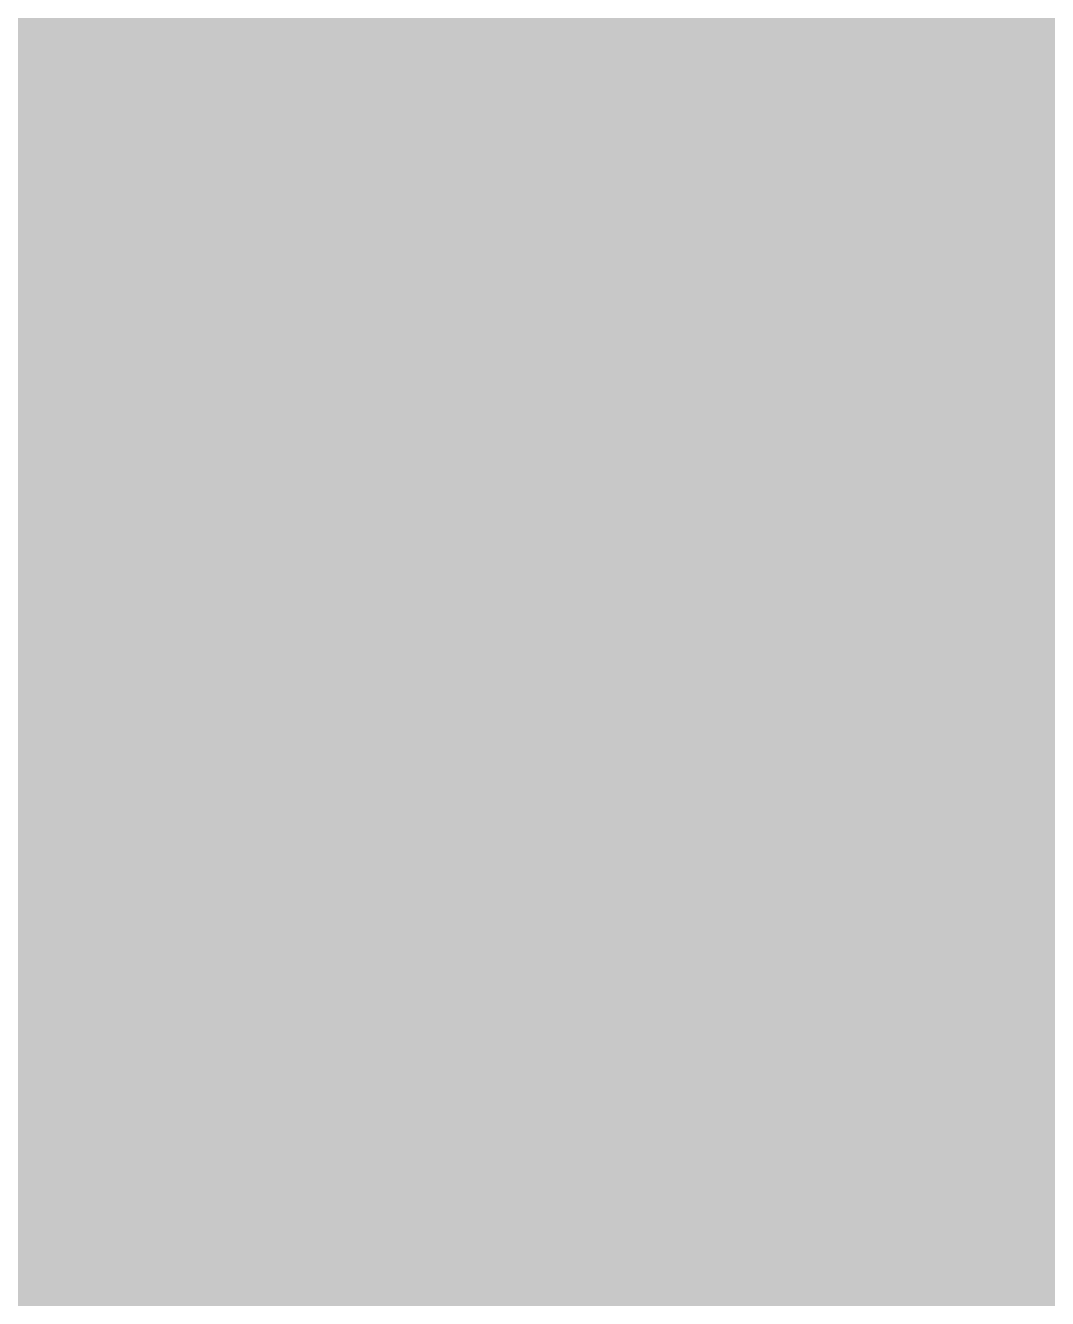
# Model space of a CAD drawing. Extents: x -118 to 4, y -52 to 56.
# Drawn here: x -105.28 to -98.97, y 25.53 to 33.39 of the extents above; entities that cross this region are included whole.
import ezdxf

# ---------------------------------------------------------------- set-up
doc = ezdxf.new("R2010")
doc.units = 0
doc.header["$MEASUREMENT"] = 0
doc.layers.get('0').update_dxf_attribs({"linetype": 'CONTINUOUS'})
for name, color, linetype in [('22-302-0_BOT', 7, 'CONTINUOUS'), ('22-302-0_DRD', 7, 'CONTINUOUS'), ('22-302-0_DRL', 2, 'CONTINUOUS'), ('22-302-0_GND', 1, 'CONTINUOUS'), ('22-302-0_IN1', 3, 'CONTINUOUS'), ('22-302-0_SMB', 5, 'CONTINUOUS'), ('22-302-0_SMT', 10, 'CONTINUOUS'), ('22-302-0_SPT', 9, 'CONTINUOUS'), ('22-302-0_SST', 11, 'CONTINUOUS'), ('22-302-0_TOP', 13, 'CONTINUOUS'), ('THRUHOLE_TAP', 7, 'CONTINUOUS')]:
    doc.layers.add(name, color=color, linetype=linetype)

# ---------------------------------------------------------------- blocks, each defined once
blk = doc.blocks.new('ROUND_29')
at = {"const_width": 2.49936}
blk.add_lwpolyline([(-1.24968, 0, 1), (1.24968, 0, 1)], format="xyb", close=True, dxfattribs=at)
blk = doc.blocks.new('ROUND_41')
at = {"const_width": 0.50038}
blk.add_lwpolyline([(-0.25019, 0, 1), (0.25019, 0, 1)], format="xyb", close=True, dxfattribs=at)
blk = doc.blocks.new('ROUND_103')
at = {"const_width": 1.35001}
blk.add_lwpolyline([(-0.675004, 0, 1), (0.675004, 0, 1)], format="xyb", close=True, dxfattribs=at)
blk = doc.blocks.new('ROUND_104')
at = {"const_width": 0.40005}
blk.add_lwpolyline([(-0.200024, 0, 1), (0.200024, 0, 1)], format="xyb", close=True, dxfattribs=at)
blk = doc.blocks.new('ROUND_83')
at = {"const_width": 2.99974}
blk.add_lwpolyline([(-1.49987, 0, 1), (1.49987, 0, 1)], format="xyb", close=True, dxfattribs=at)
blk = doc.blocks.new('ROUND_89')
at = {"const_width": 0.7493}
blk.add_lwpolyline([(-0.37465, 0, 1), (0.37465, 0, 1)], format="xyb", close=True, dxfattribs=at)

msp = doc.modelspace()

# ---------------------------------------------------------------- linework, layer by layer
at = {"layer": '22-302-0_BOT', "const_width": 0.254}
for points in [[(-100.1268, 55.626), (-100.1268, 5.55244)], [(-99.8982, 55.626), (-99.8982, 5.38226)], [(-99.6696, 55.626), (-99.6696, 5.1308)], [(-99.441, 55.626), (-99.441, 4.67868)], [(-99.2124, 55.626), (-99.2124, 15.4178)], [(-98.9838, 55.626), (-98.9838, 18.8722)], [(-96.56826, 33.3248), (-100.203, 33.3248)], [(-105.38714, 33.0962), (-105.43032, 33.0962)], [(-105.3846, 33.09112), (-105.3846, 31.67634)], [(-104.11714, 33.0962), (-104.16032, 33.0962)], [(-102.84714, 33.0962), (-102.89032, 33.0962)], [(-102.87, 33.1216), (-102.87, 31.6484)], [(-101.57714, 33.0962), (-101.62032, 33.0962)], [(-100.3554, 33.09112), (-100.3554, 5.66928)], [(-96.80702, 33.0962), (-100.35032, 33.0962)], [(-104.2416, 33.02), (-104.2416, 31.75)], [(-104.013, 32.99968), (-104.013, 31.77032)], [(-101.727, 32.99968), (-101.727, 31.77032)], [(-101.4984, 33.02), (-101.4984, 31.496)], [(-105.156, 32.9184), (-105.156, 31.8516)], [(-103.0986, 32.9311), (-103.0986, 31.8389)], [(-102.6414, 32.9311), (-102.6414, 31.8389)], [(-100.584, 32.9184), (-100.584, 5.74548)], [(-105.03662, 32.8676), (-105.78338, 32.8676)], [(-104.9274, 32.83966), (-104.9274, 31.93034)], [(-104.6988, 32.8295), (-104.6988, 31.9405)], [(-103.76662, 32.8676), (-104.51338, 32.8676)], [(-104.4702, 32.88284), (-104.4702, 31.88716)], [(-103.7844, 32.87268), (-103.7844, 31.89478)], [(-103.5558, 32.82696), (-103.5558, 31.94304)], [(-103.3272, 32.84474), (-103.3272, 31.92526)], [(-102.49662, 32.8676), (-103.24338, 32.8676)], [(-102.4128, 32.84474), (-102.4128, 31.92526)], [(-102.1842, 32.82696), (-102.1842, 31.94304)], [(-101.22662, 32.8676), (-101.97338, 32.8676)], [(-101.9556, 32.87268), (-101.9556, 31.89478)], [(-101.2698, 32.88284), (-101.2698, 26.24074)], [(-101.0412, 32.8295), (-101.0412, 25.90038)], [(-100.8126, 32.83966), (-100.8126, 25.38476)], [(-96.89338, 32.8676), (-100.70338, 32.8676)], [(-96.901, 32.639), (-115.57, 32.639)], [(-96.901, 32.4104), (-111.97844, 32.4104)], [(-96.901, 32.1818), (-111.61522, 32.1818)], [(-96.901, 31.9532), (-111.49076, 31.9532)], [(-105.33634, 31.7246), (-111.46028, 31.7246)], [(-104.06634, 31.7246), (-104.21112, 31.7246)], [(-102.79634, 31.7246), (-102.94112, 31.7246)], [(-96.901, 31.7246), (-101.67112, 31.7246)], [(-96.901, 31.496), (-101.4984, 31.496)], [(-96.901, 31.2674), (-101.41966, 31.2674)], [(-96.89592, 31.0388), (-101.4095, 31.0388)], [(-96.82226, 30.8102), (-101.46284, 30.8102)], [(-101.4984, 30.73146), (-101.4984, 26.49982)], [(-105.41, 30.5816), (-115.57, 30.5816)], [(-105.3846, 30.55112), (-105.3846, 26.60904)], [(-102.87, 30.5816), (-102.87, 27.25928)], [(-96.6089, 30.5816), (-101.6, 30.5816)], [(-104.2416, 30.48), (-104.2416, 27.23134)], [(-104.013, 30.45968), (-104.013, 27.28214)], [(-103.0986, 30.3911), (-103.0986, 27.29992)], [(-102.6414, 30.3911), (-102.6414, 27.19578)], [(-101.727, 30.45968), (-101.727, 26.70556)], [(-105.10266, 30.353), (-115.57, 30.353)], [(-105.156, 30.3784), (-105.156, 26.79446)], [(-104.4702, 30.34284), (-104.4702, 27.15768)], [(-103.83266, 30.353), (-104.44734, 30.353)], [(-103.7844, 30.33268), (-103.7844, 27.31516)], [(-102.56266, 30.353), (-103.17734, 30.353)], [(-101.9556, 30.33268), (-101.9556, 26.87066)], [(-95.123, 30.353), (-101.90734, 30.353)], [(-104.9274, 30.29966), (-104.9274, 26.94178)], [(-104.6988, 30.2895), (-104.6988, 27.0637)], [(-103.5558, 30.28696), (-103.5558, 27.32786)], [(-103.3272, 30.30474), (-103.3272, 27.32278)], [(-102.4128, 30.30474), (-102.4128, 27.11196)], [(-102.1842, 30.28696), (-102.1842, 27.00528)], [(-95.123, 30.1244), (-115.57, 30.1244)], [(-95.123, 29.8958), (-115.57, 29.8958)], [(-95.123, 29.6672), (-115.57, 29.6672)], [(-95.123, 29.4386), (-115.57, 29.4386)], [(-97.51568, 29.21), (-115.57, 29.21)], [(-97.51568, 28.9814), (-115.57, 28.9814)], [(-97.51568, 28.7528), (-115.57, 28.7528)], [(-97.51568, 28.5242), (-115.57, 28.5242)], [(-97.51568, 28.2956), (-115.57, 28.2956)], [(-97.51568, 28.067), (-115.57, 28.067)], [(-97.51568, 27.8384), (-115.57, 27.8384)], [(-97.51568, 27.6098), (-115.57, 27.6098)], [(-97.51568, 27.3812), (-115.57, 27.3812)], [(-104.48544, 27.1526), (-115.57, 27.1526)], [(-95.123, 27.1526), (-102.5144, 27.1526)], [(-104.96042, 26.924), (-115.57, 26.924)], [(-95.123, 26.924), (-102.03942, 26.924)], [(-105.28554, 26.6954), (-115.57, 26.6954)], [(-95.123, 26.6954), (-101.7143, 26.6954)], [(-95.123, 26.4668), (-101.46538, 26.4668)], [(-95.123, 26.2382), (-101.26726, 26.2382)], [(-95.123, 26.0096), (-101.10724, 26.0096)], [(-97.51568, 25.781), (-100.9777, 25.781)], [(-97.51568, 25.5524), (-100.87356, 25.5524)]]:
    msp.add_lwpolyline(points, dxfattribs=at)
for points in [[(-100.965, 32.82442, 0.4142136), (-100.13442, 33.655)], [(-106.045, 32.82442, 0.2215564), (-105.40902, 33.12078)], [(-105.41, 33.1216, 0.2215561), (-104.775, 32.8257)], [(-104.775, 32.82442, 0.2215564), (-104.13902, 33.12078)], [(-104.14, 33.1216, 0.2215561), (-103.505, 32.8257)], [(-103.505, 32.82442, 0.2215564), (-102.86902, 33.12078)], [(-102.87, 33.1216, 0.2215561), (-102.235, 32.8257)], [(-102.235, 32.82442, 0.2215564), (-101.59902, 33.12078)], [(-101.6, 33.1216, 0.2215561), (-100.965, 32.8257)], [(-104.775, 31.94558, 0.4142136), (-105.60558, 31.115)], [(-104.14, 31.6484, 0.2215561), (-104.775, 31.9443)], [(-103.505, 31.94558, 0.2215564), (-104.14098, 31.64922)], [(-102.87, 31.6484, 0.2215561), (-103.505, 31.9443)], [(-102.235, 31.94558, 0.2215564), (-102.87098, 31.64922)], [(-101.40442, 31.115, 0.4142136), (-102.235, 31.94558)], [(-105.60558, 31.115, 0.4142136), (-104.775, 30.28442)], [(-102.235, 30.28442, 0.4142136), (-101.40442, 31.115)], [(-104.775, 30.28442, 0.2215564), (-104.13902, 30.58078)], [(-104.14, 30.5816, 0.2215561), (-103.505, 30.2857)], [(-103.505, 30.28442, 0.2215564), (-102.86902, 30.58078)], [(-102.87, 30.5816, 0.2215561), (-102.235, 30.2857)], [(-103.49992, 27.3304, 0.4142136), (-106.32948, 24.50084)], [(-100.67036, 24.50084, 0.4142136), (-103.49992, 27.3304)]]:
    msp.add_lwpolyline(points, format="xyb", dxfattribs=at)
at = {"layer": '22-302-0_DRD', "const_width": 0.254}
for points in [[(-104.775, 34.29), (-104.775, 33.02)], [(-103.505, 34.29), (-103.505, 33.02)], [(-102.235, 34.29), (-102.235, 33.02)], [(-100.965, 34.29), (-100.965, 33.02)], [(-104.775, 31.75), (-104.775, 30.48)], [(-103.505, 31.75), (-103.505, 30.48)], [(-102.235, 31.75), (-102.235, 30.48)], [(-104.14, 31.115), (-105.41, 31.115)], [(-102.87, 31.115), (-104.14, 31.115)], [(-101.6, 31.115), (-102.87, 31.115)]]:
    msp.add_lwpolyline(points, dxfattribs=at)
at = {"layer": '22-302-0_IN1', "const_width": 0.254}
for points in [[(-100.965, 32.52978, 0.2829904), (-99.95916, 33.147)], [(-105.41, 32.72536, 0.1509476), (-104.775, 32.52919)], [(-104.775, 32.52978, 0.1509478), (-104.14033, 32.72585)], [(-104.14, 32.72536, 0.1509476), (-103.505, 32.52919)], [(-103.505, 32.52978, 0.1509478), (-102.87033, 32.72585)], [(-102.87, 32.72536, 0.1509476), (-102.235, 32.52919)], [(-102.235, 32.52978, 0.1509478), (-101.60033, 32.72585)], [(-101.6, 32.72536, 0.1509476), (-100.965, 32.52919)], [(-104.775, 32.24022, 0.4142136), (-105.90022, 31.115)], [(-104.14, 32.04464, 0.1509476), (-104.775, 32.24081)], [(-103.505, 32.24022, 0.1509477), (-104.13967, 32.04415)], [(-102.87, 32.04464, 0.1509476), (-103.505, 32.24081)], [(-102.235, 32.24022, 0.1509477), (-102.86967, 32.04415)], [(-101.10978, 31.115, 0.4142136), (-102.235, 32.24022)], [(-105.90022, 31.115, 0.4142136), (-104.775, 29.98978)], [(-102.235, 29.98978, 0.4142136), (-101.10978, 31.115)], [(-104.775, 29.98978, 0.1509478), (-104.14033, 30.18585)], [(-104.14, 30.18536, 0.1509476), (-103.505, 29.98919)], [(-103.505, 29.98978, 0.1509478), (-102.87033, 30.18585)], [(-102.87, 30.18536, 0.1509476), (-102.235, 29.98919)], [(-103.49992, 27.62504, 0.270765), (-106.2228, 26.035)], [(-100.77704, 26.035, 0.270765), (-103.49992, 27.62504)]]:
    msp.add_lwpolyline(points, format="xyb", dxfattribs=at)
at = {"layer": '22-302-0_IN1'}
for points, const_width in [([(-98.5647, 33.147), (-99.95916, 33.147)], 0.254), ([(-99.8982, 33.147), (-99.8982, 26.035)], 0.254), ([(-99.6696, 33.147), (-99.6696, 26.035)], 0.254), ([(-99.441, 33.147), (-99.441, 26.035)], 0.254), ([(-99.2124, 33.147), (-99.2124, 26.035)], 0.254), ([(-98.9838, 33.147), (-98.9838, 26.035)], 0.254), ([(-98.5393, 33.1216), (-99.97186, 33.1216)], 0.254), ([(-100.1268, 32.90316), (-100.1268, 26.035)], 0.254), ([(-98.2726, 32.893), (-100.13442, 32.893)], 0.254), ([(-105.3846, 32.70758), (-105.3846, 32.06242)], 0.254), ([(-102.87, 32.72536), (-102.87, 32.04464)], 0.254), ([(-100.3554, 32.70758), (-100.3554, 26.035)], 0.254), ([(-105.31094, 32.6644), (-105.50906, 32.6644)], 0.254), ([(-105.156, 32.59582), (-105.156, 32.17418)], 0.254), ([(-104.2416, 32.66186), (-104.2416, 32.1056)], 0.254), ([(-104.04094, 32.6644), (-104.23906, 32.6644)], 0.254), ([(-104.013, 32.64916), (-104.013, 32.1183)], 0.254), ([(-103.0986, 32.60344), (-103.0986, 32.16402)], 0.254), ([(-102.77094, 32.6644), (-102.96906, 32.6644)], 0.254), ([(-102.6414, 32.60344), (-102.6414, 32.16402)], 0.254), ([(-101.727, 32.64916), (-101.727, 32.1183)], 0.254), ([(-101.50094, 32.6644), (-101.69906, 32.6644)], 0.254), ([(-101.4984, 32.66186), (-101.4984, 31.9659)], 0.254), ([(-100.584, 32.59582), (-100.584, 26.035)], 0.254), ([(-88.9, 32.6644), (-100.42906, 32.6644)], 0.254), ([(-104.9274, 32.53994), (-104.9274, 32.23006)], 0.254), ([(-104.6988, 32.53232), (-104.6988, 32.23768)], 0.254), ([(-104.4702, 32.57042), (-104.4702, 32.19958)], 0.254), ([(-103.7844, 32.5628), (-103.7844, 32.20466)], 0.254), ([(-103.5558, 32.52978), (-103.5558, 32.24022)], 0.254), ([(-103.3272, 32.54248), (-103.3272, 32.22752)], 0.254), ([(-102.4128, 32.54248), (-102.4128, 32.22752)], 0.254), ([(-102.1842, 32.52978), (-102.1842, 32.24022)], 0.254), ([(-101.9556, 32.5628), (-101.9556, 32.20466)], 0.254), ([(-101.2698, 32.57042), (-101.2698, 31.69412)], 0.254), ([(-101.0412, 32.53232), (-101.0412, 26.4287)], 0.254), ([(-100.8126, 32.53994), (-100.8126, 26.09596)], 0.254), ([(-88.9, 32.4358), (-113.157, 32.4358)], 0.254), ([(-112.141, 31.75), (-106.68, 31.75), (-106.172, 32.258), (-99.314, 32.258), (-98.806, 31.75), (-95.123, 31.75), (-94.742, 32.131)], 0.635), ([(-105.04932, 32.2072), (-113.157, 32.2072)], 0.254), ([(-103.77932, 32.2072), (-104.50068, 32.2072)], 0.254), ([(-102.50932, 32.2072), (-103.23068, 32.2072)], 0.254), ([(-88.9, 32.2072), (-101.96068, 32.2072)], 0.254), ([(-88.9, 31.9786), (-101.5111, 31.9786)], 0.254), ([(-88.9, 31.75), (-101.30536, 31.75)], 0.254), ([(-88.9, 31.5214), (-101.18344, 31.5214)], 0.254), ([(-95.79102, 31.2928), (-101.12248, 31.2928)], 0.254), ([(-96.03232, 31.0642), (-101.10978, 31.0642)], 0.254), ([(-96.15932, 30.8356), (-101.1428, 30.8356)], 0.254), ([(-96.21774, 30.607), (-101.22916, 30.607)], 0.254), ([(-101.2698, 30.53334), (-101.2698, 26.69032)], 0.254), ([(-96.22028, 30.3784), (-101.3841, 30.3784)], 0.254), ([(-101.4984, 30.2641), (-101.4984, 26.90114)], 0.254), ([(-105.35412, 30.1498), (-107.53852, 30.1498)], 0.254), ([(-105.3846, 30.16758), (-105.3846, 26.99258)], 0.254), ([(-104.08412, 30.1498), (-104.19334, 30.1498)], 0.254), ([(-102.81412, 30.1498), (-102.92334, 30.1498)], 0.254), ([(-102.87, 30.18536), (-102.87, 27.56154)], 0.254), ([(-96.16948, 30.1498), (-101.65334, 30.1498)], 0.254), ([(-104.2416, 30.12186), (-104.2416, 27.53614)], 0.254), ([(-104.013, 30.10916), (-104.013, 27.58186)], 0.254), ([(-101.727, 30.10916), (-101.727, 27.07386)], 0.254), ([(-105.156, 30.05582), (-105.156, 27.15006)], 0.254), ([(-104.9274, 29.99994), (-104.9274, 27.2796)], 0.254), ([(-104.6988, 29.99232), (-104.6988, 27.38628)], 0.254), ([(-104.4702, 30.03042), (-104.4702, 27.4701)], 0.254), ([(-103.7844, 30.0228), (-103.7844, 27.61234)], 0.254), ([(-103.3272, 30.00248), (-103.3272, 27.61996)], 0.254), ([(-103.0986, 30.06344), (-103.0986, 27.59964)], 0.254), ([(-102.6414, 30.06344), (-102.6414, 27.50566)], 0.254), ([(-102.4128, 30.00248), (-102.4128, 27.42946)], 0.254), ([(-101.9556, 30.0228), (-101.9556, 27.2161)], 0.254), ([(-96.0501, 29.9212), (-107.6579, 29.9212)], 0.254), ([(-103.5558, 29.98978), (-103.5558, 27.62504)], 0.254), ([(-102.1842, 29.98978), (-102.1842, 27.33548)], 0.254), ([(-95.82658, 29.6926), (-107.88142, 29.6926)], 0.254), ([(-88.9, 29.464), (-109.4105, 29.464)], 0.254), ([(-88.9, 29.2354), (-109.38002, 29.2354)], 0.254), ([(-88.9, 29.0068), (-109.40288, 29.0068)], 0.254), ([(-88.9, 28.7782), (-109.48416, 28.7782)], 0.254), ([(-88.9, 28.5496), (-109.64418, 28.5496)], 0.254), ([(-88.9, 28.321), (-109.9693, 28.321)], 0.254), ([(-88.9, 28.0924), (-113.157, 28.0924)], 0.254), ([(-88.9, 27.8638), (-113.157, 27.8638)], 0.254), ([(-88.9, 27.6352), (-113.157, 27.6352)], 0.254), ([(-104.65054, 27.4066), (-113.157, 27.4066)], 0.254), ([(-88.9, 27.4066), (-102.3493, 27.4066)], 0.254), ([(-105.11282, 27.178), (-113.157, 27.178)], 0.254), ([(-96.28886, 27.178), (-101.88702, 27.178)], 0.254), ([(-96.60382, 26.9494), (-101.55682, 26.9494)], 0.254), ([(-96.7613, 26.7208), (-101.30028, 26.7208)], 0.254), ([(-96.84004, 26.4922), (-101.08946, 26.4922)], 0.254), ([(-96.86036, 26.2636), (-100.91928, 26.2636)], 0.254), ([(-96.82734, 26.035), (-100.77704, 26.035)], 0.254)]:
    msp.add_lwpolyline(points, dxfattribs=dict(at, const_width=const_width))
at = {"layer": '22-302-0_SMB', "const_width": 0.254}
for points in [[(-97.917, 44.196), (-97.917, 28.448), (-108.204, 28.448)], [(-105.3846, 44.196), (-105.3846, 28.448)], [(-105.156, 44.196), (-105.156, 28.448)], [(-104.9274, 44.196), (-104.9274, 28.448)], [(-104.6988, 44.196), (-104.6988, 28.448)], [(-104.4702, 44.196), (-104.4702, 28.448)], [(-104.2416, 44.196), (-104.2416, 28.448)], [(-104.013, 44.196), (-104.013, 28.448)], [(-103.7844, 44.196), (-103.7844, 28.448)], [(-103.5558, 44.196), (-103.5558, 28.448)], [(-103.3272, 44.196), (-103.3272, 28.448)], [(-103.0986, 44.196), (-103.0986, 28.448)], [(-102.87, 44.196), (-102.87, 28.448)], [(-102.6414, 44.196), (-102.6414, 28.448)], [(-102.4128, 44.196), (-102.4128, 28.448)], [(-102.1842, 44.196), (-102.1842, 28.448)], [(-101.9556, 44.196), (-101.9556, 28.448)], [(-101.727, 44.196), (-101.727, 28.448)], [(-101.4984, 44.196), (-101.4984, 28.448)], [(-101.2698, 44.196), (-101.2698, 28.448)], [(-101.0412, 44.196), (-101.0412, 28.448)], [(-100.8126, 44.196), (-100.8126, 28.448)], [(-100.584, 44.196), (-100.584, 28.448)], [(-100.3554, 44.196), (-100.3554, 28.448)], [(-100.1268, 44.196), (-100.1268, 28.448)], [(-99.8982, 44.196), (-99.8982, 28.448)], [(-99.6696, 44.196), (-99.6696, 28.448)], [(-99.441, 44.196), (-99.441, 28.448)], [(-99.2124, 44.196), (-99.2124, 28.448)], [(-98.9838, 44.196), (-98.9838, 28.448)], [(-97.917, 33.3502), (-108.458, 33.3502)], [(-97.917, 33.1216), (-108.458, 33.1216)], [(-97.917, 32.893), (-108.458, 32.893)], [(-97.917, 32.6644), (-108.458, 32.6644)], [(-97.917, 32.4358), (-108.458, 32.4358)], [(-97.917, 32.2072), (-108.458, 32.2072)], [(-97.917, 31.9786), (-108.458, 31.9786)], [(-97.917, 31.75), (-108.458, 31.75)], [(-97.917, 31.5214), (-108.458, 31.5214)], [(-97.917, 31.2928), (-108.458, 31.2928)], [(-97.917, 31.0642), (-108.458, 31.0642)], [(-97.917, 30.8356), (-108.458, 30.8356)], [(-97.917, 30.607), (-108.458, 30.607)], [(-97.917, 30.3784), (-108.458, 30.3784)], [(-97.917, 30.1498), (-108.458, 30.1498)], [(-97.917, 29.9212), (-108.458, 29.9212)], [(-97.917, 29.6926), (-108.458, 29.6926)], [(-97.917, 29.464), (-108.458, 29.464)], [(-97.917, 29.2354), (-108.458, 29.2354)], [(-97.917, 29.0068), (-108.458, 29.0068)], [(-97.917, 28.7782), (-108.458, 28.7782)], [(-97.917, 28.5496), (-108.458, 28.5496)]]:
    msp.add_lwpolyline(points, dxfattribs=at)
at = {"layer": '22-302-0_SMT'}
for points, const_width in [([(-105.2068, 51.689), (-105.2068, 20.32)], 0.254), ([(-104.9782, 51.689), (-104.9782, 20.32)], 0.254), ([(-104.7496, 51.689), (-104.7496, 20.32)], 0.254), ([(-104.521, 51.689), (-104.521, 20.32)], 0.254), ([(-104.2924, 51.689), (-104.2924, 20.32)], 0.254), ([(-104.0638, 51.689), (-104.0638, 20.32)], 0.254), ([(-103.8352, 51.689), (-103.8352, 20.32)], 0.254), ([(-103.6066, 51.689), (-103.6066, 20.32)], 0.254), ([(-103.378, 51.689), (-103.378, 20.32)], 0.254), ([(-103.1494, 51.689), (-103.1494, 20.32)], 0.254), ([(-102.9208, 51.689), (-102.9208, 20.32)], 0.254), ([(-102.6922, 51.689), (-102.6922, 20.32)], 0.254), ([(-102.4636, 51.689), (-102.4636, 20.32)], 0.254), ([(-102.235, 51.689), (-102.235, 20.32)], 0.254), ([(-102.0064, 51.689), (-102.0064, 20.32)], 0.254), ([(-101.7778, 51.689), (-101.7778, 20.5232)], 0.254), ([(-101.5492, 51.689), (-101.5492, 20.7518)], 0.254), ([(-101.3206, 51.689), (-101.3206, 20.9804)], 0.254), ([(-101.092, 51.689), (-101.092, 21.209)], 0.254), ([(-100.8634, 51.689), (-100.8634, 21.4376)], 0.254), ([(-100.6348, 51.689), (-100.6348, 21.6662)], 0.254), ([(-100.4062, 51.689), (-100.4062, 30.0228)], 0.254), ([(-100.1776, 51.689), (-100.1776, 30.2514)], 0.254), ([(-100.076, 42.291), (-100.076, 30.353)], 0.254), ([(-100.076, 33.4518), (-108.839, 33.4518)], 0.254), ([(-100.076, 33.2232), (-108.839, 33.2232)], 0.254), ([(-100.076, 32.9946), (-108.839, 32.9946)], 0.254), ([(-100.33, 33.02), (-106.68, 33.02)], 0.1524), ([(-105.34396, 33.02), (-105.34396, 31.75)], 0.1524), ([(-105.2068, 33.02), (-105.2068, 31.75)], 0.1524), ([(-105.06964, 33.02), (-105.06964, 31.75)], 0.1524), ([(-104.93248, 33.02), (-104.93248, 31.75)], 0.1524), ([(-104.79532, 33.02), (-104.79532, 31.75)], 0.1524), ([(-104.65816, 33.02), (-104.65816, 31.75)], 0.1524), ([(-104.521, 33.02), (-104.521, 31.75)], 0.1524), ([(-104.38384, 33.02), (-104.38384, 31.75)], 0.1524), ([(-104.24668, 33.02), (-104.24668, 31.75)], 0.1524), ([(-104.10952, 33.02), (-104.10952, 31.75)], 0.1524), ([(-103.97236, 33.02), (-103.97236, 31.75)], 0.1524), ([(-103.8352, 33.02), (-103.8352, 31.75)], 0.1524), ([(-103.69804, 33.02), (-103.69804, 31.75)], 0.1524), ([(-103.56088, 33.02), (-103.56088, 31.75)], 0.1524), ([(-103.42372, 33.02), (-103.42372, 31.75)], 0.1524), ([(-103.28656, 33.02), (-103.28656, 31.75)], 0.1524), ([(-103.1494, 33.02), (-103.1494, 31.75)], 0.1524), ([(-103.01224, 33.02), (-103.01224, 31.75)], 0.1524), ([(-102.87508, 33.02), (-102.87508, 31.75)], 0.1524), ([(-102.73792, 33.02), (-102.73792, 31.75)], 0.1524), ([(-102.60076, 33.02), (-102.60076, 31.75)], 0.1524), ([(-102.4636, 33.02), (-102.4636, 31.75)], 0.1524), ([(-102.32644, 33.02), (-102.32644, 31.75)], 0.1524), ([(-102.18928, 33.02), (-102.18928, 31.75)], 0.1524), ([(-102.05212, 33.02), (-102.05212, 31.75)], 0.1524), ([(-101.91496, 33.02), (-101.91496, 31.75)], 0.1524), ([(-101.7778, 33.02), (-101.7778, 31.75)], 0.1524), ([(-101.64064, 33.02), (-101.64064, 31.75)], 0.1524), ([(-101.50348, 33.02), (-101.50348, 31.75)], 0.1524), ([(-101.36632, 33.02), (-101.36632, 31.75)], 0.1524), ([(-101.22916, 33.02), (-101.22916, 31.75)], 0.1524), ([(-101.092, 33.02), (-101.092, 31.75)], 0.1524), ([(-100.95484, 33.02), (-100.95484, 31.75)], 0.1524), ([(-100.81768, 33.02), (-100.81768, 31.75)], 0.1524), ([(-100.68052, 33.02), (-100.68052, 31.75)], 0.1524), ([(-100.54336, 33.02), (-100.54336, 31.75)], 0.1524), ([(-100.4062, 33.02), (-100.4062, 31.75)], 0.1524), ([(-100.33, 33.02), (-100.33, 31.75)], 0.1524), ([(-100.33, 32.94888), (-106.68, 32.94888)], 0.1524), ([(-100.076, 32.766), (-108.839, 32.766)], 0.254), ([(-100.33, 32.81172), (-106.68, 32.81172)], 0.1524), ([(-100.33, 32.67456), (-106.68, 32.67456)], 0.1524), ([(-100.076, 32.5374), (-108.839, 32.5374)], 0.254), ([(-100.33, 32.5374), (-106.68, 32.5374)], 0.1524), ([(-100.076, 32.3088), (-108.839, 32.3088)], 0.254), ([(-100.33, 32.40024), (-106.68, 32.40024)], 0.1524), ([(-100.33, 32.26308), (-106.68, 32.26308)], 0.1524), ([(-100.076, 32.0802), (-108.839, 32.0802)], 0.254), ([(-100.33, 32.12592), (-106.68, 32.12592)], 0.1524), ([(-100.33, 31.98876), (-106.68, 31.98876)], 0.1524), ([(-100.076, 31.8516), (-108.839, 31.8516)], 0.254), ([(-100.33, 31.8516), (-106.68, 31.8516)], 0.1524), ([(-100.33, 31.75), (-106.68, 31.75)], 0.1524), ([(-100.076, 31.623), (-108.839, 31.623)], 0.254), ([(-100.076, 31.3944), (-108.839, 31.3944)], 0.254), ([(-100.076, 31.1658), (-108.839, 31.1658)], 0.254), ([(-100.076, 30.9372), (-108.839, 30.9372)], 0.254), ([(-100.076, 30.7086), (-108.839, 30.7086)], 0.254), ([(-100.076, 30.48), (-108.839, 30.48)], 0.254), ([(-105.156, 30.48), (-105.156, 28.194)], 0.1524), ([(-101.854, 30.48), (-105.156, 30.48)], 0.1524), ([(-105.0544, 30.48), (-105.0544, 28.194)], 0.1524), ([(-104.91724, 30.48), (-104.91724, 28.194)], 0.1524), ([(-104.78008, 30.48), (-104.78008, 28.194)], 0.1524), ([(-104.64292, 30.48), (-104.64292, 28.194)], 0.1524), ([(-104.50576, 30.48), (-104.50576, 28.194)], 0.1524), ([(-104.3686, 30.48), (-104.3686, 28.194)], 0.1524), ([(-104.23144, 30.48), (-104.23144, 28.194)], 0.1524), ([(-104.09428, 30.48), (-104.09428, 28.194)], 0.1524), ([(-103.95712, 30.48), (-103.95712, 28.194)], 0.1524), ([(-103.81996, 30.48), (-103.81996, 28.194)], 0.1524), ([(-103.6828, 30.48), (-103.6828, 28.194)], 0.1524), ([(-103.54564, 30.48), (-103.54564, 28.194)], 0.1524), ([(-103.40848, 30.48), (-103.40848, 28.194)], 0.1524), ([(-103.27132, 30.48), (-103.27132, 28.194)], 0.1524), ([(-103.13416, 30.48), (-103.13416, 28.194)], 0.1524), ([(-102.997, 30.48), (-102.997, 28.194)], 0.1524), ([(-102.85984, 30.48), (-102.85984, 28.194)], 0.1524), ([(-102.72268, 30.48), (-102.72268, 28.194)], 0.1524), ([(-102.58552, 30.48), (-102.58552, 28.194)], 0.1524), ([(-102.44836, 30.48), (-102.44836, 28.194)], 0.1524), ([(-102.3112, 30.48), (-102.3112, 28.194)], 0.1524), ([(-102.17404, 30.48), (-102.17404, 28.194)], 0.1524), ([(-102.03688, 30.48), (-102.03688, 28.194)], 0.1524), ([(-101.89972, 30.48), (-101.89972, 28.194)], 0.1524), ([(-101.854, 30.48), (-101.854, 28.321)], 0.1524), ([(-100.076, 30.353), (-100.457, 29.972)], 0.254), ([(-100.1776, 30.2514), (-108.839, 30.2514)], 0.254), ([(-101.854, 30.353), (-105.156, 30.353)], 0.1524), ([(-101.854, 30.21584), (-105.156, 30.21584)], 0.1524), ([(-100.4062, 30.0228), (-108.966, 30.0228)], 0.254), ([(-101.854, 30.07868), (-105.156, 30.07868)], 0.1524), ([(-100.457, 29.972), (-100.457, 28.448)], 0.254), ([(-101.854, 29.94152), (-105.156, 29.94152)], 0.1524), ([(-100.457, 29.7942), (-108.966, 29.7942)], 0.254), ([(-101.854, 29.80436), (-105.156, 29.80436)], 0.1524), ([(-101.854, 29.6672), (-105.156, 29.6672)], 0.1524), ([(-100.457, 29.5656), (-108.966, 29.5656)], 0.254), ([(-101.854, 29.53004), (-105.156, 29.53004)], 0.1524), ([(-100.457, 29.337), (-108.966, 29.337)], 0.254), ([(-101.854, 29.39288), (-105.156, 29.39288)], 0.1524), ([(-101.854, 29.25572), (-105.156, 29.25572)], 0.1524), ([(-100.457, 29.1084), (-108.966, 29.1084)], 0.254), ([(-101.854, 29.11856), (-105.156, 29.11856)], 0.1524), ([(-101.854, 28.9814), (-105.156, 28.9814)], 0.1524), ([(-100.457, 28.8798), (-108.966, 28.8798)], 0.254), ([(-101.854, 28.84424), (-105.156, 28.84424)], 0.1524), ([(-101.854, 28.70708), (-105.156, 28.70708)], 0.1524), ([(-100.457, 28.6512), (-108.966, 28.6512)], 0.254), ([(-101.854, 28.56992), (-105.156, 28.56992)], 0.1524), ([(-100.4316, 28.4226), (-108.966, 28.4226)], 0.254), ([(-100.457, 28.448), (-99.822, 27.813)], 0.254), ([(-101.854, 28.43276), (-105.156, 28.43276)], 0.1524), ([(-100.4062, 28.3972), (-100.4062, 21.8948)], 0.254), ([(-101.854, 28.321), (-101.854, 28.194), (-105.156, 28.194)], 0.1524), ([(-100.203, 28.194), (-108.966, 28.194)], 0.254), ([(-101.854, 28.2956), (-105.156, 28.2956)], 0.1524), ([(-100.1776, 28.1686), (-100.1776, 22.1234)], 0.254), ([(-99.9744, 27.9654), (-108.966, 27.9654)], 0.254), ([(-99.949, 27.94), (-99.949, 22.352)], 0.254), ([(-99.822, 27.813), (-99.822, 22.479)], 0.254), ([(-99.822, 27.7368), (-108.966, 27.7368)], 0.254), ([(-99.822, 27.5082), (-108.966, 27.5082)], 0.254), ([(-99.822, 27.2796), (-108.966, 27.2796)], 0.254), ([(-99.822, 27.051), (-108.966, 27.051)], 0.254), ([(-99.822, 26.8224), (-108.966, 26.8224)], 0.254), ([(-99.822, 26.5938), (-108.966, 26.5938)], 0.254), ([(-99.822, 26.3652), (-108.966, 26.3652)], 0.254), ([(-99.822, 26.1366), (-108.966, 26.1366)], 0.254), ([(-99.822, 25.908), (-108.966, 25.908)], 0.254), ([(-99.822, 25.6794), (-108.966, 25.6794)], 0.254), ([(-99.822, 25.4508), (-108.966, 25.4508)], 0.254)]:
    msp.add_lwpolyline(points, dxfattribs=dict(at, const_width=const_width))
at = {"layer": '22-302-0_SPT', "const_width": 0.1524}
for points in [[(-100.33, 33.02), (-106.68, 33.02)], [(-105.34396, 33.02), (-105.34396, 31.75)], [(-105.2068, 33.02), (-105.2068, 31.75)], [(-105.06964, 33.02), (-105.06964, 31.75)], [(-104.93248, 33.02), (-104.93248, 31.75)], [(-104.79532, 33.02), (-104.79532, 31.75)], [(-104.65816, 33.02), (-104.65816, 31.75)], [(-104.521, 33.02), (-104.521, 31.75)], [(-104.38384, 33.02), (-104.38384, 31.75)], [(-104.24668, 33.02), (-104.24668, 31.75)], [(-104.10952, 33.02), (-104.10952, 31.75)], [(-103.97236, 33.02), (-103.97236, 31.75)], [(-103.8352, 33.02), (-103.8352, 31.75)], [(-103.69804, 33.02), (-103.69804, 31.75)], [(-103.56088, 33.02), (-103.56088, 31.75)], [(-103.42372, 33.02), (-103.42372, 31.75)], [(-103.28656, 33.02), (-103.28656, 31.75)], [(-103.1494, 33.02), (-103.1494, 31.75)], [(-103.01224, 33.02), (-103.01224, 31.75)], [(-102.87508, 33.02), (-102.87508, 31.75)], [(-102.73792, 33.02), (-102.73792, 31.75)], [(-102.60076, 33.02), (-102.60076, 31.75)], [(-102.4636, 33.02), (-102.4636, 31.75)], [(-102.32644, 33.02), (-102.32644, 31.75)], [(-102.18928, 33.02), (-102.18928, 31.75)], [(-102.05212, 33.02), (-102.05212, 31.75)], [(-101.91496, 33.02), (-101.91496, 31.75)], [(-101.7778, 33.02), (-101.7778, 31.75)], [(-101.64064, 33.02), (-101.64064, 31.75)], [(-101.50348, 33.02), (-101.50348, 31.75)], [(-101.36632, 33.02), (-101.36632, 31.75)], [(-101.22916, 33.02), (-101.22916, 31.75)], [(-101.092, 33.02), (-101.092, 31.75)], [(-100.95484, 33.02), (-100.95484, 31.75)], [(-100.81768, 33.02), (-100.81768, 31.75)], [(-100.68052, 33.02), (-100.68052, 31.75)], [(-100.54336, 33.02), (-100.54336, 31.75)], [(-100.4062, 33.02), (-100.4062, 31.75)], [(-100.33, 33.02), (-100.33, 31.75)], [(-100.33, 32.94888), (-106.68, 32.94888)], [(-100.33, 32.81172), (-106.68, 32.81172)], [(-100.33, 32.67456), (-106.68, 32.67456)], [(-100.33, 32.5374), (-106.68, 32.5374)], [(-100.33, 32.40024), (-106.68, 32.40024)], [(-100.33, 32.26308), (-106.68, 32.26308)], [(-100.33, 32.12592), (-106.68, 32.12592)], [(-100.33, 31.98876), (-106.68, 31.98876)], [(-100.33, 31.8516), (-106.68, 31.8516)], [(-100.33, 31.75), (-106.68, 31.75)], [(-101.854, 30.48), (-105.156, 30.48), (-105.156, 28.194)], [(-105.0544, 30.48), (-105.0544, 28.194)], [(-104.91724, 30.48), (-104.91724, 28.194)], [(-104.78008, 30.48), (-104.78008, 28.194)], [(-104.64292, 30.48), (-104.64292, 28.194)], [(-104.50576, 30.48), (-104.50576, 28.194)], [(-104.3686, 30.48), (-104.3686, 28.194)], [(-104.23144, 30.48), (-104.23144, 28.194)], [(-104.09428, 30.48), (-104.09428, 28.194)], [(-103.95712, 30.48), (-103.95712, 28.194)], [(-103.81996, 30.48), (-103.81996, 28.194)], [(-103.6828, 30.48), (-103.6828, 28.194)], [(-103.54564, 30.48), (-103.54564, 28.194)], [(-103.40848, 30.48), (-103.40848, 28.194)], [(-103.27132, 30.48), (-103.27132, 28.194)], [(-103.13416, 30.48), (-103.13416, 28.194)], [(-102.997, 30.48), (-102.997, 28.194)], [(-102.85984, 30.48), (-102.85984, 28.194)], [(-102.72268, 30.48), (-102.72268, 28.194)], [(-102.58552, 30.48), (-102.58552, 28.194)], [(-102.44836, 30.48), (-102.44836, 28.194)], [(-102.3112, 30.48), (-102.3112, 28.194)], [(-102.17404, 30.48), (-102.17404, 28.194)], [(-102.03688, 30.48), (-102.03688, 28.194)], [(-101.89972, 30.48), (-101.89972, 28.194)], [(-101.854, 30.48), (-101.854, 28.321)], [(-101.854, 30.353), (-105.156, 30.353)], [(-101.854, 30.21584), (-105.156, 30.21584)], [(-101.854, 30.07868), (-105.156, 30.07868)], [(-101.854, 29.94152), (-105.156, 29.94152)], [(-101.854, 29.80436), (-105.156, 29.80436)], [(-101.854, 29.6672), (-105.156, 29.6672)], [(-101.854, 29.53004), (-105.156, 29.53004)], [(-101.854, 29.39288), (-105.156, 29.39288)], [(-101.854, 29.25572), (-105.156, 29.25572)], [(-101.854, 29.11856), (-105.156, 29.11856)], [(-101.854, 28.9814), (-105.156, 28.9814)], [(-101.854, 28.84424), (-105.156, 28.84424)], [(-101.854, 28.70708), (-105.156, 28.70708)], [(-101.854, 28.56992), (-105.156, 28.56992)], [(-101.854, 28.43276), (-105.156, 28.43276)], [(-101.854, 28.321), (-101.854, 28.194)], [(-101.854, 28.2956), (-105.156, 28.2956)], [(-101.854, 28.194), (-105.156, 28.194)]]:
    msp.add_lwpolyline(points, dxfattribs=at)
at = {"layer": '22-302-0_SST', "const_width": 0.1524}
msp.add_lwpolyline([(-98.0059, 44.19346), (-98.0059, 29.69514), (-99.5045, 28.19654), (-102.50424, 28.19654), (-102.50424, 29.19476), (-104.50576, 29.19476), (-104.50576, 28.19654), (-109.0041, 28.19654), (-109.0041, 44.19346), (-104.50576, 44.19346), (-104.50576, 43.19524), (-102.50424, 43.19524), (-102.50424, 44.19346), (-98.0059, 44.19346)], dxfattribs=at)
at = {"layer": '22-302-0_TOP'}
for points, const_width in [([(-96.65462, 33.02), (-98.933, 33.02), (-98.933, 40.513), (-98.806, 40.64), (-96.65462, 40.64)], 1.27), ([(-96.65462, 33.02), (-98.933, 33.02), (-98.933, 29.21)], 1.27), ([(-100.076, 33.18002), (-100.076, 33.02)], 0.254), ([(-100.076, 32.9946), (-100.203, 32.9946)], 0.254), ([(-100.076, 33.02), (-100.076, 30.21838)], 0.254), ([(-100.2284, 32.96666), (-100.2284, 30.01264)], 0.254), ([(-104.1146, 32.85236), (-104.1146, 31.91764)], 0.254), ([(-101.6, 32.87268), (-101.6, 31.89732)], 0.254), ([(-105.24998, 32.766), (-105.57002, 32.766)], 0.254), ([(-105.2576, 32.77108), (-105.2576, 31.99892)], 0.254), ([(-103.97998, 32.766), (-104.30002, 32.766)], 0.254), ([(-102.70998, 32.766), (-103.03002, 32.766)], 0.254), ([(-102.9716, 32.79902), (-102.9716, 31.96844)], 0.254), ([(-102.743, 32.78378), (-102.743, 31.98368)], 0.254), ([(-101.43998, 32.766), (-101.76002, 32.766)], 0.254), ([(-100.076, 32.766), (-100.49002, 32.766)], 0.254), ([(-100.457, 32.78378), (-100.457, 21.71192)], 0.254), ([(-105.029, 32.67964), (-105.029, 32.09036)], 0.254), ([(-104.5718, 32.66694), (-104.5718, 32.10052)], 0.254), ([(-104.3432, 32.74314), (-104.3432, 32.02432)], 0.254), ([(-103.886, 32.72282), (-103.886, 32.04718)], 0.254), ([(-103.2002, 32.69488), (-103.2002, 32.07512)], 0.254), ([(-102.5144, 32.68726), (-102.5144, 32.08274)], 0.254), ([(-101.8286, 32.73298), (-101.8286, 32.03702)], 0.254), ([(-101.3714, 32.73298), (-101.3714, 31.63316)], 0.254), ([(-100.6856, 32.68726), (-100.6856, 25.56002)], 0.254), ([(-104.8004, 32.64662), (-104.8004, 32.12084)], 0.254), ([(-103.6574, 32.65932), (-103.6574, 32.11068)], 0.254), ([(-103.4288, 32.64916), (-103.4288, 32.1183)], 0.254), ([(-102.2858, 32.64916), (-102.2858, 32.12084)], 0.254), ([(-102.0572, 32.66186), (-102.0572, 32.1056)], 0.254), ([(-101.1428, 32.66186), (-101.1428, 26.36774)], 0.254), ([(-100.9142, 32.64916), (-100.9142, 26.035)], 0.254), ([(-100.076, 32.5374), (-108.99648, 32.5374)], 0.254), ([(-100.076, 32.3088), (-108.99648, 32.3088)], 0.254), ([(-105.06456, 32.0802), (-108.99648, 32.0802)], 0.254), ([(-103.79456, 32.0802), (-104.48544, 32.0802)], 0.254), ([(-102.52456, 32.0802), (-103.21544, 32.0802)], 0.254), ([(-100.076, 32.0802), (-101.94544, 32.0802)], 0.254), ([(-100.076, 31.8516), (-101.54666, 31.8516)], 0.254), ([(-100.076, 31.623), (-101.36378, 31.623)], 0.254), ([(-100.076, 31.3944), (-101.26726, 31.3944)], 0.254), ([(-100.076, 31.1658), (-101.22916, 31.1658)], 0.254), ([(-100.076, 30.9372), (-101.24186, 30.9372)], 0.254), ([(-100.076, 30.7086), (-101.31298, 30.7086)], 0.254), ([(-101.3714, 30.59684), (-101.3714, 26.62428)], 0.254), ([(-100.076, 30.48), (-101.45268, 30.48)], 0.254), ([(-104.1146, 30.31236), (-104.1146, 27.4447)], 0.254), ([(-101.6, 30.33268), (-101.6, 26.83002)], 0.254), ([(-105.29316, 30.2514), (-112.522, 30.2514)], 0.254), ([(-105.2576, 30.23108), (-105.2576, 26.93924)], 0.254), ([(-104.02316, 30.2514), (-104.25684, 30.2514)], 0.254), ([(-102.75316, 30.2514), (-102.98684, 30.2514)], 0.254), ([(-102.9716, 30.25902), (-102.9716, 27.45994)], 0.254), ([(-102.743, 30.24378), (-102.743, 27.40914)], 0.254), ([(-100.076, 30.2514), (-101.71684, 30.2514)], 0.254), ([(-104.3432, 30.20314), (-104.3432, 27.38628)], 0.254), ([(-103.886, 30.18282), (-103.886, 27.4828)], 0.254), ([(-103.2002, 30.15488), (-103.2002, 27.49296)], 0.254), ([(-101.8286, 30.19298), (-101.8286, 27.0002)], 0.254), ([(-105.029, 30.13964), (-105.029, 27.0891)], 0.254), ([(-104.8004, 30.10662), (-104.8004, 27.21102)], 0.254), ([(-104.5718, 30.12694), (-104.5718, 27.31008)], 0.254), ([(-103.6574, 30.11932), (-103.6574, 27.50312)], 0.254), ([(-103.4288, 30.10916), (-103.4288, 27.50566)], 0.254), ([(-102.5144, 30.14726), (-102.5144, 27.34056)], 0.254), ([(-102.2858, 30.10916), (-102.2858, 27.25166)], 0.254), ([(-102.0572, 30.12186), (-102.0572, 27.13736)], 0.254), ([(-98.933, 29.21), (-98.171, 28.448), (-98.171, 21.844), (-100.33, 19.685), (-100.33, 8.382), (-97.282, 5.334), (-97.282, 4.318), (-97.155, 4.191)], 2.032), ([(-100.22078, 30.0228), (-112.522, 30.0228)], 0.254), ([(-100.34016, 29.7942), (-112.522, 29.7942)], 0.254), ([(-100.41382, 29.5656), (-112.522, 29.5656)], 0.254), ([(-100.45192, 29.337), (-112.522, 29.337)], 0.254), ([(-100.45192, 29.1084), (-112.522, 29.1084)], 0.254), ([(-100.42144, 28.8798), (-112.522, 28.8798)], 0.254), ([(-100.35032, 28.6512), (-112.522, 28.6512)], 0.254), ([(-100.23856, 28.4226), (-112.522, 28.4226)], 0.254), ([(-100.2284, 28.40736), (-100.2284, 21.94052)], 0.254), ([(-100.06838, 28.194), (-112.522, 28.194)], 0.254), ([(-100.00996, 28.13304), (-99.695, 27.81554)], 0.254), ([(-99.9998, 28.12034), (-99.9998, 22.16912)], 0.254), ([(-99.84232, 27.9654), (-112.522, 27.9654)], 0.254), ([(-99.7712, 27.89174), (-99.7712, 22.39772)], 0.254), ([(-99.695, 27.81554), (-99.695, 22.47392)], 0.254), ([(-99.695, 27.7368), (-112.522, 27.7368)], 0.254), ([(-99.695, 27.5082), (-112.522, 27.5082)], 0.254), ([(-104.648, 27.2796), (-112.522, 27.2796)], 0.254), ([(-99.695, 27.2796), (-102.35184, 27.2796)], 0.254), ([(-105.0925, 27.051), (-112.522, 27.051)], 0.254), ([(-99.695, 27.051), (-101.90734, 27.051)], 0.254), ([(-105.41, 26.8224), (-112.522, 26.8224)], 0.254), ([(-99.695, 26.8224), (-101.58984, 26.8224)], 0.254), ([(-99.695, 26.5938), (-101.34092, 26.5938)], 0.254), ([(-99.695, 26.3652), (-101.14026, 26.3652)], 0.254), ([(-99.695, 26.1366), (-100.9777, 26.1366)], 0.254), ([(-99.695, 25.908), (-100.84308, 25.908)], 0.254), ([(-99.695, 25.6794), (-100.73386, 25.6794)], 0.254), ([(-99.695, 25.4508), (-100.6475, 25.4508)], 0.254)]:
    msp.add_lwpolyline(points, dxfattribs=dict(at, const_width=const_width))
at = {"layer": '22-302-0_TOP', "const_width": 0.254}
for points in [[(-100.965, 32.64662, 0.2767849), (-100.076, 33.18002)], [(-106.045, 32.64662, 0.172127), (-105.4095, 32.87207)], [(-105.41, 32.87268, 0.1721272), (-104.775, 32.64741)], [(-104.775, 32.64662, 0.172127), (-104.1395, 32.87207)], [(-104.14, 32.87268, 0.1721272), (-103.505, 32.64741)], [(-103.505, 32.64662, 0.172127), (-102.8695, 32.87207)], [(-102.87, 32.87268, 0.1721272), (-102.235, 32.64741)], [(-102.235, 32.64662, 0.172127), (-101.5995, 32.87207)], [(-101.6, 32.87268, 0.1721272), (-100.965, 32.64741)], [(-104.775, 32.12338, 0.4142136), (-105.78338, 31.115)], [(-104.14, 31.89732, 0.1721272), (-104.775, 32.12259)], [(-103.505, 32.12338, 0.172127), (-104.14049, 31.89793)], [(-102.87, 31.89732, 0.1721272), (-103.505, 32.12259)], [(-102.235, 32.12338, 0.172127), (-102.87049, 31.89793)], [(-101.22662, 31.115, 0.4142136), (-102.235, 32.12338)], [(-105.78338, 31.115, 0.4142136), (-104.775, 30.10662)], [(-102.235, 30.10662, 0.4142136), (-101.22662, 31.115)], [(-104.775, 30.10662, 0.172127), (-104.1395, 30.33207)], [(-104.14, 30.33268, 0.1721272), (-103.505, 30.10741)], [(-103.505, 30.10662, 0.172127), (-102.8695, 30.33207)], [(-102.87, 30.33268, 0.1721272), (-102.235, 30.10741)], [(-100.076, 30.21838, 0.1827201), (-100.45723, 29.21)], [(-100.457, 29.21, 0.1989126), (-100.01063, 28.13237)], [(-103.49992, 27.5082, 0.4142136), (-106.50728, 24.50084)], [(-100.49256, 24.50084, 0.4142136), (-103.49992, 27.5082)]]:
    msp.add_lwpolyline(points, format="xyb", dxfattribs=at)

# ---------------------------------------------------------------- block references
at = {"layer": '22-302-0_BOT'}
for name, p in [('ROUND_41', (-104.775, 33.655)), ('ROUND_41', (-103.505, 33.655)), ('ROUND_41', (-102.235, 33.655)), ('ROUND_41', (-100.965, 33.655)), ('ROUND_41', (-104.775, 31.115)), ('ROUND_41', (-103.505, 31.115)), ('ROUND_41', (-102.235, 31.115)), ('ROUND_29', (-103.49992, 24.50084))]:
    msp.add_blockref(name, p, dxfattribs=at)
at = {"layer": '22-302-0_DRL'}
for name, p in [('ROUND_104', (-104.775, 33.655)), ('ROUND_104', (-103.505, 33.655)), ('ROUND_104', (-102.235, 33.655)), ('ROUND_104', (-100.965, 33.655)), ('ROUND_104', (-104.775, 31.115)), ('ROUND_104', (-103.505, 31.115)), ('ROUND_104', (-102.235, 31.115)), ('ROUND_103', (-103.49992, 24.50084))]:
    msp.add_blockref(name, p, dxfattribs=at)
at = {"layer": '22-302-0_GND'}
for name, p in [('ROUND_89', (-104.775, 33.655)), ('ROUND_89', (-103.505, 33.655)), ('ROUND_89', (-102.235, 33.655)), ('ROUND_89', (-100.965, 33.655)), ('ROUND_89', (-104.775, 31.115)), ('ROUND_89', (-103.505, 31.115)), ('ROUND_89', (-102.235, 31.115)), ('ROUND_83', (-103.49992, 24.50084))]:
    msp.add_blockref(name, p, dxfattribs=at)
at = {"layer": '22-302-0_IN1'}
for name, p in [('ROUND_41', (-104.775, 33.655)), ('ROUND_41', (-103.505, 33.655)), ('ROUND_41', (-102.235, 33.655)), ('ROUND_41', (-100.965, 33.655)), ('ROUND_41', (-104.775, 31.115)), ('ROUND_41', (-103.505, 31.115)), ('ROUND_41', (-102.235, 31.115)), ('ROUND_29', (-103.49992, 24.50084))]:
    msp.add_blockref(name, p, dxfattribs=at)
at = {"layer": '22-302-0_SMB'}
msp.add_blockref('ROUND_29', (-103.49992, 24.50084), dxfattribs=at)
at = {"layer": '22-302-0_SMT'}
msp.add_blockref('ROUND_29', (-103.49992, 24.50084), dxfattribs=at)
at = {"layer": '22-302-0_TOP'}
for name, p in [('ROUND_41', (-104.775, 33.655)), ('ROUND_41', (-103.505, 33.655)), ('ROUND_41', (-102.235, 33.655)), ('ROUND_41', (-100.965, 33.655)), ('ROUND_41', (-104.775, 31.115)), ('ROUND_41', (-103.505, 31.115)), ('ROUND_41', (-102.235, 31.115)), ('ROUND_29', (-103.49992, 24.50084))]:
    msp.add_blockref(name, p, dxfattribs=at)
at = {"layer": 'THRUHOLE_TAP'}
for name, p in [('ROUND_104', (-104.775, 33.655)), ('ROUND_104', (-103.505, 33.655)), ('ROUND_104', (-102.235, 33.655)), ('ROUND_104', (-100.965, 33.655)), ('ROUND_104', (-104.775, 31.115)), ('ROUND_104', (-103.505, 31.115)), ('ROUND_104', (-102.235, 31.115)), ('ROUND_103', (-103.49992, 24.50084))]:
    msp.add_blockref(name, p, dxfattribs=at)

doc.saveas('drawing.dxf')
